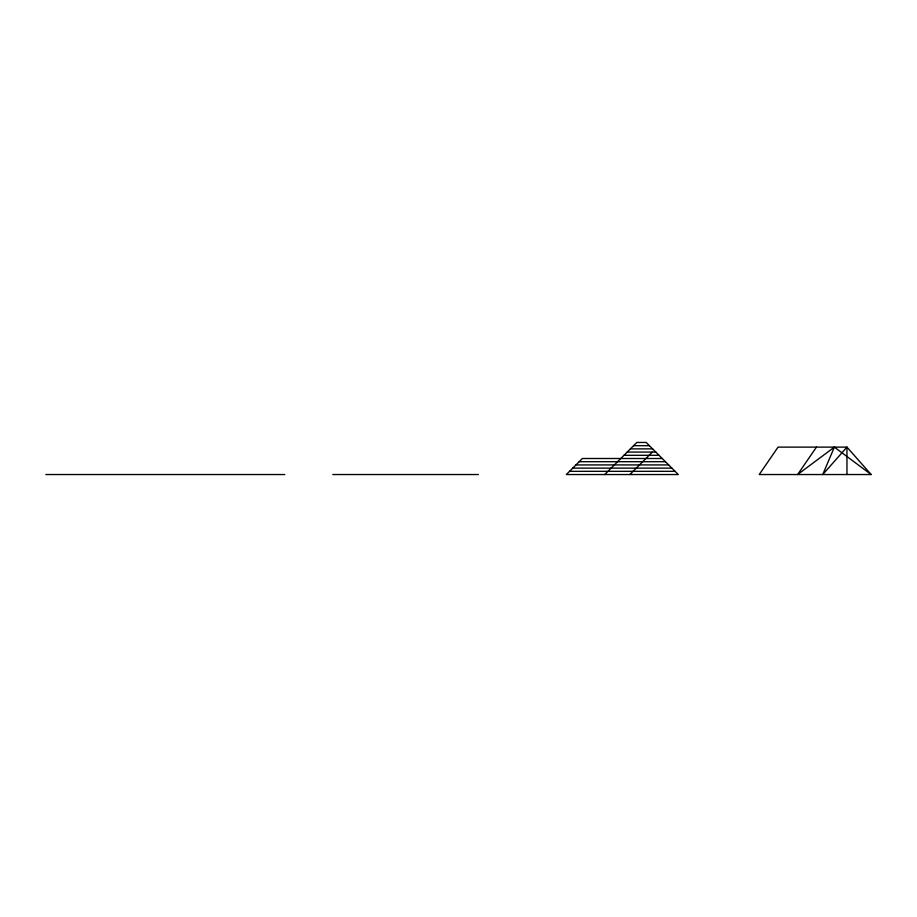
<?xml version="1.0" encoding="UTF-8"?>
<svg xmlns="http://www.w3.org/2000/svg" width="917" height="917" viewBox="0 0 917 917"><rect width="100%" height="100%" fill="white"/><g stroke="black" fill="none" stroke-linecap="round" stroke-linejoin="round"><path stroke-width="1.38" d="M871.15 474.536L834.378 447.118L822.744 474.536L846.953 447.118L871.15 474.536L759.219 474.536L778.063 447.118L846.953 447.118L846.953 474.536M816.462 447.118L797.618 474.536L834.378 447.118M604.739 474.536L636.822 442.464L646.198 442.464L678.282 474.536L566.339 474.536L582.387 458.5L662.234 458.5M629.876 474.536L652.331 452.081M633.613 445.673L649.408 445.673M630.403 448.872L652.617 448.872M627.194 452.081L655.827 452.081M623.984 455.291L659.025 455.291M579.177 461.709L665.444 461.709M575.968 464.919L668.653 464.919M572.758 468.128L671.863 468.128M569.549 471.327L675.072 471.327M45.85 474.536L284.774 474.536M332.802 474.536L478.387 474.536"/></g></svg>
